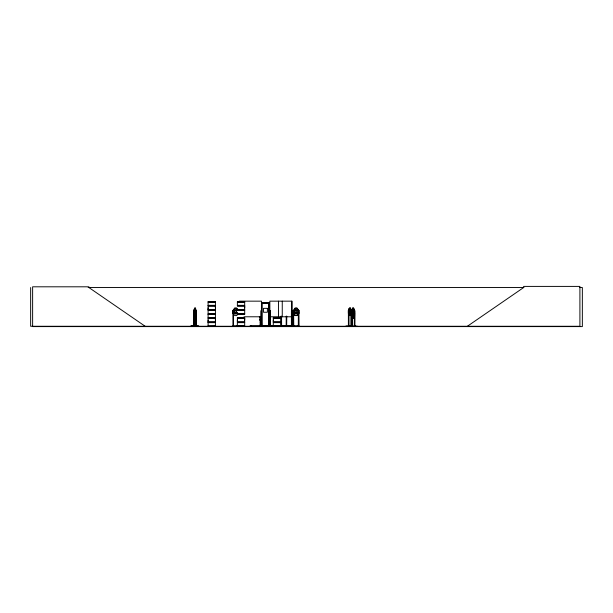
<?xml version="1.0" encoding="UTF-8"?>
<svg xmlns="http://www.w3.org/2000/svg" width="613" height="613" viewBox="0 0 613 613"><rect width="100%" height="100%" fill="white"/><g stroke="black" fill="none" stroke-linecap="round" stroke-linejoin="round"><path stroke-width="0.92" d="M208.106 321.932L208.106 318.339L215.416 318.339L215.408 321.932L208.106 321.932L208.114 320.139M208.106 309.642L208.106 306.056L215.416 306.056L215.408 309.642L208.106 309.642L208.114 307.849M215.408 320.139L215.408 318.339M215.408 307.849L215.408 306.056M237.377 321.932L237.377 318.339L244.687 318.339L244.679 321.932L237.377 321.932L237.384 320.139M244.679 320.139L244.679 318.339M244.679 307.849L244.679 306.056L237.377 306.056M280.608 321.932L273.306 321.932L273.314 320.139M288.976 325.978L298.309 325.863M196.06 310.523L196.014 326.269M348.674 310.523L348.621 326.269M352.161 325.702L351.103 325.702L351.119 326.269L351.08 310.431L352.115 310.653L352.605 308.216L353.663 308.216L354.107 312.507L353.44 313.979L352.774 313.979L352.1 312.507M351.969 326.269L351.847 310.431L351.839 313.404M354.352 326.269L354.383 310.462M293.75 326.269L293.596 310.638M194.919 308.538C193.785 313.68 196.336 313.672 195.179 308.538L194.857 308.538M237.292 326.231L237.377 322.653L244.687 322.653L244.687 326.116L236.105 326.223L244.679 326.016M273.237 326.208L273.314 322.653L280.608 322.653M352.935 311.013L352.605 314.216L353.264 315.182L353.609 313.128L352.881 311.013M194.658 308.216L194.26 312.507L194.796 313.979L195.325 313.979L195.846 312.507L195.455 308.216L194.597 308.216L193.861 310.653L193.869 326.269M198.919 326.262L191.011 325.955L198.781 326.269M348.912 326.269L348.866 310.653L349.372 308.216L350.429 308.216M352.1 313.128L352.605 310.691L353.609 310.691L354.107 314.99L353.44 316.461L352.774 316.461L352.1 314.99L352.1 310.653M345.97 325.978L357.318 326.231M268.394 326.131L267.268 325.947M266.134 326.101L265.038 326.246L271.781 326.269L259.483 326.262L259.697 325.809M261.376 324.262L261.268 324.668L261.445 324.231M193.762 326.269L193.777 310.63L194.643 308.147L195.463 308.147M195.409 315.58L196.244 313.082L196.275 310.63L195.409 308.147M237.668 314.3L236.741 315.58L234.756 315.58L232.802 313.105L232.802 310.63L237.652 310.63L236.71 308.216L234.787 308.216L233.829 310.653L233.829 312.507L235.116 313.979L236.396 313.979L237.668 312.507M349.41 315.58L348.368 313.082L348.337 310.63L349.356 308.147L350.444 308.147M348.399 326.269L348.391 310.63L349.41 308.147M351.601 326.269L351.563 310.63L352.644 308.147M350.391 315.58L351.433 313.082L351.379 310.653L350.391 308.147M351.54 313.128L353.326 308.538M353.624 315.58L354.666 313.082L353.264 308.538M353.571 318.063L354.613 315.565L354.59 313.105L353.571 310.63M273.229 326.177L281.221 326.193L280.685 325.947M281.221 325.978L273.314 326.016M232.771 326.193L233.484 325.702M269.314 326.154L269.253 302.837M293.106 325.947L293.068 310.63L295.022 308.147L297.006 308.147L298.96 310.63L298.96 313.105L297.006 315.58L295.022 315.58L293.068 313.105L298.96 313.105L296.976 315.519M234.787 308.216L232.863 310.653L234.756 308.147L236.741 308.147L237.668 309.435M260.073 325.809L259.851 324.997L259.759 326.262M260.686 326.269L260.027 326.254L260.433 326.016M260.318 325.963L260.165 325.419L260.111 326.101L260.556 326.101M262.058 302.837L262.065 326.262L261.628 326.269L261.69 302.837M261.751 326.17L262.655 325.809L262.808 326.269M261.897 326.262L262.977 325.947M265.659 325.963L266.111 326.177M269.253 302.96L261.567 302.837L261.644 326.193M467.367 326.269L523.64 287.543L523.64 286.401L579.906 286.401L579.906 326.269L30.65 326.269L30.65 287.543M265.245 326.131L266.203 326.269M266.011 326.269L265.345 326.016M208.106 326.116L208.114 322.653L215.416 322.653L215.416 326.116L208.091 326.262M293.673 310.622L293.16 310.653M298.401 310.622L298.899 310.653L299.06 326.231L298.309 325.702M88.18 287.543L523.931 287.543M579.477 287.543L582.35 287.543L582.35 326.599L32.627 326.599L32.627 286.807L88.9 286.807L88.9 287.543L145.166 326.269M239.376 301.159L261.475 301.159L261.383 326.269M208.098 301.726L215.424 301.726M237.369 301.726L244.694 301.726M208.114 302.086L215.408 302.086M237.384 302.086L244.679 302.086M261.567 303.289L269.375 303.328M208.06 305.581L215.469 305.581M237.323 305.581L244.733 305.581M208.06 305.803L215.469 305.803M237.323 305.803L244.733 305.803M352.59 308.147L353.678 308.147M296.976 308.216L295.052 308.216L294.094 310.653L294.094 312.507L295.382 313.979L296.661 313.979L297.933 312.507L297.933 310.653L296.976 308.216L298.899 310.653L293.068 310.63M237.377 309.642L244.687 309.642L244.687 306.056M208.06 309.894L215.469 309.894M237.323 309.894L244.733 309.894M208.06 310.117L215.469 310.117M237.323 310.117L244.733 310.117M237.377 310.37L244.687 310.37L244.687 313.825L237.308 313.925L244.694 314.017M194.06 310.431L194.053 326.269M354.314 310.431L354.835 310.653L354.85 326.269L354.866 325.702L354.337 325.702M348.337 310.63L348.881 310.653M348.866 312.507L349.54 313.979L350.215 313.979L350.874 312.507L350.375 308.216L351.617 310.63M194.076 310.653L193.624 310.653L193.624 326.269M195.777 310.653L196.275 310.63L196.183 326.269M261.613 310.653L261.1 310.653L261.054 326.269M292.01 310.653L291.413 310.653L291.413 326.269M193.861 313.082L194.643 315.58L195.463 315.58L196.191 313.082M232.802 313.105L237.147 313.105M348.337 313.105L349.425 315.519M351.379 313.082L352.644 315.58M354.559 313.128L353.678 315.58L352.59 315.58L351.563 313.105M215.408 313.733L208.114 313.733L208.114 310.37L215.416 310.37L215.416 313.825L208.075 313.971L215.424 313.979M237.384 313.733L244.679 313.733M237.369 314.14L244.694 314.14M208.114 314.369L215.408 314.369M237.384 314.369L244.679 314.369M349.356 315.58L350.444 315.58M351.601 315.565L352.59 318.063L353.624 318.063L354.559 315.565M243.982 316.783L261.475 316.783M269.835 316.783L291.926 316.783M237.377 317.618L244.687 317.618M273.306 317.618L280.608 317.618M208.06 317.871L215.469 317.871M237.323 317.871L244.733 317.871M273.252 317.871L280.662 317.871M352.552 318.001L353.609 318.001M208.06 318.093L215.469 318.093M237.323 318.093L244.733 318.093M273.252 318.093L280.662 318.093M280.608 318.339L273.306 318.339L273.306 321.932M208.06 322.177L215.469 322.177M237.323 322.177L244.733 322.177M273.252 322.177L280.662 322.177M208.06 322.4L215.469 322.4M237.323 322.4L244.733 322.4M273.252 322.4L280.662 322.4M261.782 324.101L260.885 324.101L260.885 325.809M261.644 325.518L260.341 325.518L259.935 317.994A1.954 1.954 0 0 1 259.368 316.607M193.578 325.702L194.083 325.702M195.731 325.702L196.229 325.702M293.098 325.702L293.75 325.702M348.383 325.702L348.927 325.702M233.484 325.863L244.48 326.231M259.567 326.223L264.916 326.269M266.226 325.855L271.781 325.947M281.62 325.863L286.171 325.863M287.145 326.223L286.532 326.269M191.011 325.978L198.819 326.231M208.114 326.016L215.408 326.016M259.56 325.978L263.674 325.978M298.378 310.454L298.309 326.269M238.725 326.223L238.695 325.702M286.823 326.231L286.8 325.702M261.69 302.96L269.375 302.86L269.253 326.154M293.129 313.082L295.052 315.519M353.624 308.147L354.666 310.653L354.605 326.269M260.318 322.331L260.494 325.679M354.559 316.162L354.529 326.269M352.115 315.243L352.146 326.269M351.839 315.243L351.854 326.269M351.67 325.702L351.67 326.269M351.418 310.63L351.41 326.269M351.326 314.323L351.295 326.269M348.736 325.702L348.736 326.269M348.575 325.702L348.575 326.269M298.431 325.702L298.431 326.269M293.627 325.702L293.627 326.269M293.221 325.702L293.221 326.269M291.803 301.159L291.796 326.269L291.742 325.702M291.55 310.653L291.642 326.269M291.367 325.702L291.367 326.269M290.278 325.787L290.278 326.269M286.761 316.162L286.677 326.269M286.302 325.702L286.294 326.269M286.233 316.162L286.171 326.269M282.256 301.159L282.256 316.783M281.559 316.162L281.62 326.269M281.52 325.702L281.49 326.269M281.083 326.269L281.053 316.162L281.03 326.269M278.455 301.159L278.455 316.783M270.256 326.269L270.21 310.653L269.689 310.653L269.689 326.269M270.065 310.653L270.111 326.269M269.981 325.702L270.004 326.269M269.896 326.269L269.835 301.159L291.926 301.159L292.003 326.269L292.041 325.702L250.081 325.787L250.081 326.269M269.651 325.702L269.651 326.269M268.931 302.837L268.931 326.269L268.892 302.837M261.307 325.702L261.33 326.269M261.238 310.653L261.199 326.269M251.215 325.787L251.215 326.269M242.503 325.702L242.503 326.269M242.457 325.702L242.457 326.269M242.235 325.702L242.25 326.269M242.135 325.702L242.158 326.269M242.066 325.702L242.02 326.269M241.928 325.702L241.882 326.269M239.875 325.702L239.798 326.269M239.752 326.269L239.476 325.702M239.376 325.702L239.399 326.269M238.633 325.702L238.541 326.269M238.411 325.702L238.434 326.269M238.334 325.702L238.311 326.269M238.204 325.702L238.166 326.269M238.112 325.702L238.043 326.269M233.484 326.269L233.461 310.576L232.894 310.653L232.955 326.269M233.361 325.702L233.361 326.269M195.961 310.653L195.938 326.269M195.777 314.323L195.754 326.269M260.226 320.66A1.303 1.303 0 0 1 260.226 318.821M268.778 316.101A1.954 1.954 0 0 1 268.778 317.113M352.276 312.293L352.812 314.17L352.253 316.101L352.981 314.515L353.678 316.132L353.165 314.155L353.709 312.362L352.996 313.787L352.276 312.293M349.701 308.538L349.379 311.741L350.038 312.699L350.375 310.653L349.701 308.538M235.423 308.538L234.794 311.741L235.423 312.699L236.059 312.699L236.718 310.653L236.059 308.538L235.423 308.538M295.688 308.538L295.06 311.741L295.688 312.699L296.324 312.699L296.983 310.653L296.324 308.538L295.688 308.538M353.609 311.741L352.935 312.699L352.605 310.653L353.624 310.63L353.609 311.741M215.424 301.864L208.098 301.857L208.114 305.335L215.416 305.335L215.416 301.872M244.694 301.872L237.369 301.872L237.384 305.335L244.687 305.335L244.687 301.872M267.391 308.347L263.49 308.347L263.49 312.247L267.391 312.247L267.391 308.347M215.424 314.147L208.098 314.147L208.114 317.618L215.416 317.618L215.416 314.163M268.272 326.269L268.272 325.809L268.249 326.269"/></g></svg>
